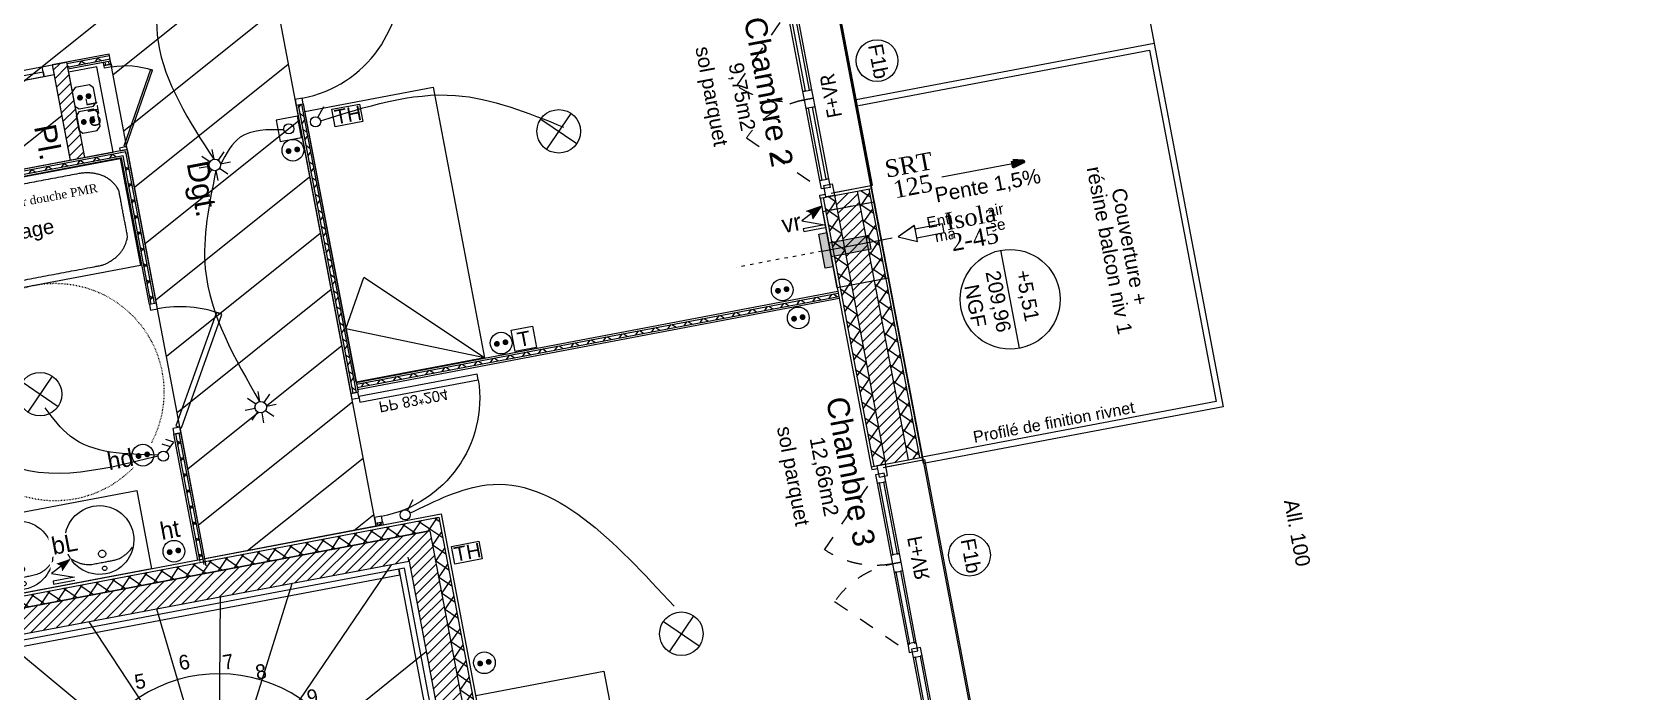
# Model space of a CAD drawing. Header units: centimetres. Extents: x 187368 to 251255, y -383447 to -322514.
# Drawn here: x 203335 to 214397, y -348006 to -343456 of the extents above; entities that cross this region are included whole.
import ezdxf

# ---------------------------------------------------------------- set-up
doc = ezdxf.new("R2010")
doc.units = ezdxf.units.CM
for name, pattern in [('ACAD_ISO03W100', [30, 12, -18]), ('prelem_vmc', [0.222222, 0.111111, -0.111111]), ('prlm_eu-4', [1.574803, 0.984252, -0.19685, 0.19685, -0.19685]), ('Style de ligne -1', [0.41664, 0.20828, -0.20836]), ('Style de ligne -5', [0.20828, 0.069425, -0.138855])]:
    doc.linetypes.add(name, pattern=pattern)
doc.layers.get('0').update_dxf_attribs({"color": 252})
for name, color, linetype in [('3-BAT C-Niveau 2', 252, 'Continuous'), ('prlm-MOD-PB', 123, 'Continuous'), ('prlm-VMC', 93, 'Continuous')]:
    doc.layers.add(name, color=color, linetype=linetype)
doc.layers.add('prlm-ELEC-CFA', color=1, linetype='Continuous', lineweight=25)
doc.layers.add('prlm-ELEC-CFO', color=1, linetype='Continuous', lineweight=25)
doc.layers.add('prlm-ZEROPLOT', color=254, linetype='Continuous', plot=False)
doc.styles.add('Arial', font='arial.ttf', dxfattribs={"height": 100})
doc.styles.add('Century Gothic', font='GOTHIC.TTF')
doc.styles.add('Futura Book', font='')
doc.styles.add('Geneva', font='arial.ttf')
doc.styles.add('Helvetica', font='arial.ttf')
doc.styles.add('Lucida Grande', font='')
doc.styles.add('prlm-elec-cfo', font='comic.ttf', dxfattribs={"height": 12})
doc.styles.add('prlm-vmc', font='pala.ttf', dxfattribs={"height": 14})
doc.styles.get("Standard").update_dxf_attribs({"font": 'isocp.shx', "height": 100})
doc.styles.get('Futura Book').set_extended_font_data('Futura Book')
doc.styles.get('Lucida Grande').set_extended_font_data('Lucida Grande')
pattern_1 = [(325.723595, (66931.62, 115456.28), (45.054865, 66.106423), []), (55.723595, (66931.62, 115456.28), (66.106423, -45.054865), [])]
pattern_2 = [(45, (67117.507, 115456.283), (-31.2347524, 39.0434405), [])]

# ---------------------------------------------------------------- blocks, each defined once
blk = doc.blocks.new('Groupe-146-1')
at = {"linetype": 'Continuous'}
blk.add_circle((14286.1, -46251.9), 14.4, dxfattribs=at)
at = {"insert": (14289.8, -46239.5), "char_height": 10.09, "attachment_point": 1, "rotation": 280.7236, "line_spacing_factor": 0.834288, "style": 'Helvetica'}
blk.add_mtext('F1b', dxfattribs=at)
blk = doc.blocks.new('Groupe-147-1')
at = {"linetype": 'Continuous'}
blk.add_circle((14222.4, -45910.9), 14.4, dxfattribs=at)
at = {"insert": (14226.1, -45898.5), "char_height": 10.09, "attachment_point": 1, "rotation": 280.7236, "line_spacing_factor": 0.834288, "style": 'Helvetica'}
blk.add_mtext('F1b', dxfattribs=at)
blk = doc.blocks.new('Groupe-182-1')
at = {"linetype": 'Continuous'}
blk.add_line((14267.1, -45991.1), (14323.1, -45980.5), dxfattribs=at)
at = {"linetype": 'Continuous', "lineweight": 100, "flags": 128}
blk.add_lwpolyline([(14315.9, -45980), (14323.1, -45980.5), (14316.6, -45983.7)], close=True, dxfattribs=at)
at = {"insert": (14297.7, -45991.9), "char_height": 10.22, "attachment_point": 2, "rotation": 10.7236, "line_spacing_factor": 0.834288, "style": 'Helvetica'}
blk.add_mtext('Pente 1,5%', dxfattribs=at)
blk = doc.blocks.new('Groupe-187-1')
at = {"linetype": 'Continuous'}
blk.add_line((14320.5, -46109.2), (14307.7, -46041.7), dxfattribs=at)
blk.add_circle((14314.1, -46075.5), 34.4, dxfattribs=at)
at = {"insert": (14311, -46076), "char_height": 10.07, "width": 91.684, "attachment_point": 2, "rotation": 280.7236, "line_spacing_factor": 0.962448, "style": 'Arial'}
blk.add_mtext('209,96\\PNGF', dxfattribs=at)
at = {"insert": (14327.8, -46054.6), "char_height": 10.07, "attachment_point": 1, "rotation": 280.7236, "line_spacing_factor": 0.962448, "style": 'Arial'}
blk.add_mtext('+5,51', dxfattribs=at)
blk = doc.blocks.new('FENETRE TYPE 1')
at = {"linetype": 'Style de ligne -1', "ltscale": 50.8}
for p, q in [((48.2, 60.2), (4, 16)), ((84.7, 60), (128.7, 16))]:
    blk.add_line(p, q, dxfattribs=at)
at = {"linetype": 'Continuous'}
blk.add_line((0, 16), (0, 14), dxfattribs=at)
at = {"linetype": 'Continuous', "lineweight": 25, "flags": 128}
for points in [[(-2, 18), (0, 18), (0, 14)], [(192, 18), (190, 18), (190, 14)], [(0, 8), (0, -18), (-2, -18)], [(190, 7.7), (190, -18), (192, -18)]]:
    blk.add_lwpolyline(points, dxfattribs=at)
at = {"linetype": 'Continuous', "flags": 128}
for points in [[(-2, 14), (6, 14), (6, 8), (-2, 8)], [(4, 16), (10, 16), (10, 10), (4, 10)], [(10, 16), (60.5, 16), (60.5, 14.5), (10, 14.5)], [(10, 11.5), (60.5, 11.5), (60.5, 10), (10, 10)], [(60.5, 16), (66.5, 16), (66.5, 10), (60.5, 10)], [(66.5, 16), (72.5, 16), (72.5, 10), (66.5, 10)], [(72.5, 16), (123, 16), (123, 14.5), (72.5, 14.5)], [(72.5, 11.5), (123, 11.5), (123, 10), (72.5, 10)], [(122.7, 16), (128.7, 16), (128.7, 10), (122.7, 10)], [(126.7, 14), (132.7, 14), (132.7, 7.7), (126.7, 7.7)], [(132.7, 14), (184, 14), (184, 12.5), (132.7, 12.5)], [(184, 14), (192.3, 14), (192.3, 7.7), (184, 7.7)], [(184, 13.7), (190, 13.7), (190, 7.7), (184, 7.7)], [(132.7, 9.2), (184, 9.2), (184, 7.7), (132.7, 7.7)]]:
    blk.add_lwpolyline(points, close=True, dxfattribs=at)
blk.add_lwpolyline([(0, 10), (0, -19), (190, -19), (190, 10)], dxfattribs=at)
at = {"linetype": 'Style de ligne -1', "ltscale": 50.8}
for centre, radius, start, end in [((4, 16), 62.5, 360, 45), ((128.7, 16), 62.2, 136.6392, 180)]:
    blk.add_arc(centre, radius, start, end, dxfattribs=at)
at = {"insert": (50.4, 2.8), "char_height": 10.16, "attachment_point": 1, "line_spacing_factor": 0.978845, "style": 'Lucida Grande'}
blk.add_mtext('F+VR ', dxfattribs=at)
blk = doc.blocks.new('Groupe-243-1')
at = {"linetype": 'Continuous', "lineweight": 18}
h = blk.add_hatch(dxfattribs=at)
h.set_pattern_fill('50_BETON', color=256, style=0, pattern_type=2)
h.set_pattern_definition([(45, (0, 0), (2.42534722, -2.64583333), [])])
edge = h.paths.add_edge_path()
edge.add_arc((13769, -46433.7), 15, 0, 360)
at = {"linetype": 'Continuous'}
for p, q in [((13777.4, -46421.3), (13888, -46258.5)), ((13773.5, -46419.3), (13819.5, -46271.4)), ((13769.1, -46418.7), (13770.1, -46280.8)), ((13763.6, -46415.5), (13726.2, -46289.1)), ((13760.8, -46421.2), (13679.6, -46297.9)), ((13757.5, -46424.1), (13619.5, -46309.3)), ((13780.9, -46424.1), (13911.8, -46318.3)), ((13755.2, -46427.9), (13591.2, -46358.7)), ((13782.9, -46428), (13921.9, -46371.8)), ((13754.1, -46432.1), (13601.1, -46416.1)), ((13784, -46432.3), (13931, -46419)), ((13754, -46436.6), (13610.2, -46464.3)), ((13783.7, -46436.7), (13940.4, -46469.2)), ((13771.8, -46448.4), (13796.9, -46581.1)), ((13776, -46447), (13841.9, -46572.5)), ((13780, -46444.8), (13895.5, -46562.4)), ((13782.2, -46440.9), (13953.9, -46534.5)), ((13787.6, -46531.8), (13800.4, -46517.8)), ((13800.4, -46517.8), (13802.4, -46527.6)), ((13805.8, -46537), (13802.4, -46527.6)), ((13787.6, -46531.8), (13805.8, -46537))]:
    blk.add_line(p, q, dxfattribs=at)
at = {"linetype": 'Continuous', "flags": 128}
blk.add_lwpolyline([(13591.6, -46322.8), (13893.6, -46265.6), (13892.9, -46261.6), (13591.5, -46318.7)], dxfattribs=at)
for points in [[(13951.1, -46547.8), (13896.8, -46260.9), (13892.9, -46261.6), (13947.2, -46548.6)], [(13618, -46462.8), (13590.8, -46318.8), (13586.9, -46319.5), (13614.1, -46463.5)], [(13947.2, -46548.6), (13946.4, -46544.6), (13767.9, -46578.4), (13768.7, -46582.3)]]:
    blk.add_lwpolyline(points, close=True, dxfattribs=at)
at = {"linetype": 'Continuous'}
blk.add_circle((13769, -46433.7), 15, dxfattribs=at)
for radius, start, end in [(100, 280.7228, 190.9177), (19, 106.4818, 190.9177), (19, 280.7228, 93.1598), (15, 106.4818, 92.346)]:
    blk.add_arc((13769, -46433.7), radius, start, end, dxfattribs=at)
at = {"attachment_point": 1, "rotation": 10.1129, "line_spacing_factor": 1.026243, "style": 'Century Gothic'}
for s, insert, char_height in [('6', (13740.5, -46321.4), 10.1), ('7', (13770.8, -46321.1), 10.1), ('5', (13710.1, -46334.6), 10.1), ('9', (13828.8, -46345.2), 10.1), ('4', (13687.2, -46354.8), 10.1), ('10', (13847, -46366.7), 10.11), ('3', (13668.2, -46381.2), 10.1), ('11', (13862.4, -46398), 10.11), ('2', (13658.8, -46412), 10.1), ('12', (13869.6, -46429.5), 10.11), ('1', (13657.3, -46442), 10.1), ('13', (13868, -46459), 10.11), ('14', (13852.3, -46489), 10.11), ('15', (13830.2, -46512.9), 10.11), ('16', (13805.7, -46528.3), 10.11), ('17', (13771.8, -46540.3), 10.11)]:
    blk.add_mtext(s, dxfattribs=dict(at, insert=insert, char_height=char_height))
at = {"insert": (13793.4, -46327.9), "char_height": 10.1, "width": 17.303, "attachment_point": 1, "rotation": 10.1129, "line_spacing_factor": 1.026243, "style": 'Century Gothic'}
blk.add_mtext('8', dxfattribs=at)
blk = doc.blocks.new('MTC 125-H3')
at = {"linetype": 'prlm_eu-4', "lineweight": 18, "ltscale": 50.8}
for q in [(0, 25.6), (0, 19.7)]:
    blk.add_line((0, -23.6), q, dxfattribs=at)
at = {"linetype": 'Continuous', "lineweight": 18, "flags": 128}
blk.add_lwpolyline([(3.1, 42.2), (-3.1, 42.2), (-5.6, 42.2), (0, 29.7), (5.6, 42.2)], close=True, dxfattribs=at)
at = {"linetype": 'Continuous', "flags": 128}
blk.add_lwpolyline([(-26.8, 18), (26.8, 18), (26.8, -18), (-26.8, -18)], close=True, dxfattribs=at)
at = {"linetype": 'prelem_vmc', "ltscale": 50.8, "flags": 128}
blk.add_lwpolyline([(-26.8, 18), (26.8, 18), (26.8, -18), (-26.8, -18)], close=True, dxfattribs=at)
at = {"insert": (-9.5, 77.8), "char_height": 7.565, "attachment_point": 2, "rotation": 90, "line_spacing_factor": 0.834288, "style": 'Helvetica'}
blk.add_mtext("Entrée d'air\\P maçonnée", dxfattribs=at)
blk = doc.blocks.new('xi.EA-Ma')
at = {"layer": 'prlm-MOD-PB'}
blk.add_hatch(color=0, dxfattribs=at).paths.add_polyline_path([(-4.7, 0), (-4.7, -28), (4.6, -28), (4.6, 0)])
at = {"layer": 'prlm-VMC', "linetype": 'ByBlock'}
blk.add_hatch(color=0, dxfattribs=at).paths.add_polyline_path([(-12, 5.6), (12, 5.6), (12, 0), (-12, 0)])
at = {"layer": 'prlm-MOD-PB', "color": 0, "linetype": 'ByBlock', "lineweight": -2, "flags": 128}
blk.add_lwpolyline([(-4.7, 0), (-4.7, -28), (4.6, -28), (4.6, 0)], close=True, dxfattribs=at)
at = {"layer": 'prlm-VMC', "color": 0, "linetype": 'ByBlock', "flags": 128}
for points in [[(-12, 5.6), (12, 5.6), (12, 0), (-12, 0)], [(-3.1, -60.2), (-3.1, -79.5), (3.1, -79.5), (3.1, -60.2), (5.6, -60.2), (0, -47.7), (-5.6, -60.2)]]:
    blk.add_lwpolyline(points, close=True, dxfattribs=at)
at = {"layer": 'prlm-ZEROPLOT', "color": 250, "linetype": 'ACAD_ISO03W100', "lineweight": 0, "ltscale": 0.2}
blk.add_lwpolyline([(0, 5.6), (0, 65.6)], dxfattribs=at)
blk = doc.blocks.new('xi.PCHT')
at = {"color": 0, "lineweight": 5}
blk.add_wipeout([(-7.5, -7.5), (7.5, -7.5), (7.5, 7.5), (-7.5, 7.5)], dxfattribs=at).dxf.layer = 'prlm-ELEC-CFO'
at = {"layer": 'prlm-ELEC-CFO', "color": 0, "linetype": 'ByBlock', "lineweight": 5, "const_width": 2}
for points in [[(-4, 0, 1), (-2, 0, 1)], [(2, 0, 1), (4, 0, 1)]]:
    blk.add_lwpolyline(points, format="xyb", close=True, dxfattribs=at)
at = {"layer": 'prlm-ELEC-CFO', "color": 0, "linetype": 'ByBlock', "lineweight": -2}
blk.add_circle((0, 0), 7.5, dxfattribs=at)
blk = doc.blocks.new('xi.PCHD')
at = {"color": 0, "lineweight": 5}
blk.add_wipeout([(-7.5, -7.5), (7.5, -7.5), (7.5, 7.5), (-7.5, 7.5)], dxfattribs=at).dxf.layer = 'prlm-ELEC-CFO'
at = {"layer": 'prlm-ELEC-CFO', "color": 0, "linetype": 'ByBlock', "lineweight": 5, "const_width": 2}
for points in [[(-4, 0, 1), (-2, 0, 1)], [(2, 0, 1), (4, 0, 1)]]:
    blk.add_lwpolyline(points, format="xyb", close=True, dxfattribs=at)
at = {"layer": 'prlm-ELEC-CFO', "color": 0, "linetype": 'ByBlock', "lineweight": -2}
blk.add_circle((0, 0), 7.5, dxfattribs=at)
blk = doc.blocks.new('xi.DA')
at = {"layer": 'prlm-ELEC-CFO', "color": 0}
for points in [[(4, 1.4), (-1.2, 4.3)], [(0.6, -1.7), (7, 4.1), (1.8, 7)]]:
    blk.add_lwpolyline(points, dxfattribs=at)
blk.add_circle((-2, -4), 3.5, dxfattribs=at)
blk = doc.blocks.new('xi.PC')
at = {"color": 0, "lineweight": 5}
blk.add_wipeout([(-7.5, -7.5), (7.5, -7.5), (7.5, 7.5), (-7.5, 7.5)], dxfattribs=at).dxf.layer = 'prlm-ELEC-CFO'
at = {"layer": 'prlm-ELEC-CFO', "color": 0, "linetype": 'ByBlock', "lineweight": 5, "const_width": 2}
for points in [[(-4, 0, 1), (-2, 0, 1)], [(2, 0, 1), (4, 0, 1)]]:
    blk.add_lwpolyline(points, format="xyb", close=True, dxfattribs=at)
at = {"layer": 'prlm-ELEC-CFO', "color": 0, "linetype": 'ByBlock', "lineweight": -2}
blk.add_circle((0, 0), 7.5, dxfattribs=at)
blk = doc.blocks.new('xi.PTCE')
at = {"layer": 'prlm-ELEC-CFO', "color": 0}
for points in [[(-10.6, 10.6), (10.6, -10.6)], [(10.6, 10.6), (-10.6, -10.6)]]:
    blk.add_lwpolyline(points, dxfattribs=at)
at = {"layer": 'prlm-ELEC-CFO', "color": 0, "linetype": 'ByBlock'}
blk.add_circle((0, 0), 15, dxfattribs=at)
blk = doc.blocks.new('xi.BL')
at = {"color": 0, "lineweight": 5}
blk.add_wipeout([(-7.5, -7.5), (7.5, -7.5), (7.5, 7.5), (-7.5, 7.5)], dxfattribs=at).dxf.layer = 'prlm-ELEC-CFO'
at = {"layer": 'prlm-ELEC-CFO', "lineweight": 5}
blk.add_hatch(color=0, dxfattribs=at).paths.add_polyline_path([(-3, 6), (-0.1, 3.7), (0, 0), (7.5, 7.5)])
at = {"layer": 'prlm-ELEC-CFO', "color": 0}
blk.add_lwpolyline([(1, 4.2), (-7.5, 0), (7.5, -5.5), (-7.5, -5.5), (-7.5, -7.5), (7.5, -7.5)], dxfattribs=at)
blk = doc.blocks.new('xi.PCGTL')
at = {"layer": 'prlm-ELEC-CFO', "color": 0, "lineweight": 0}
blk.add_lwpolyline([(-7.5, -5), (-5, -7.5), (5, -7.5), (7.5, -5), (7.5, 5), (5, 7.5), (-5, 7.5), (-7.5, 5)], close=True, dxfattribs=at)
at = {"layer": 'prlm-ELEC-CFO', "color": 0, "linetype": 'ByBlock', "lineweight": 5, "const_width": 2}
for points in [[(-4, 0, 1), (-2, 0, 1)], [(2, 0, 1), (4, 0, 1)]]:
    blk.add_lwpolyline(points, format="xyb", close=True, dxfattribs=at)
blk = doc.blocks.new('xi.BP')
at = {"layer": 'prlm-ELEC-CFO', "color": 0, "flags": 128}
blk.add_lwpolyline([(-7.5, -7.5), (7.5, -7.5), (7.5, 7.5), (-7.5, 7.5)], close=True, dxfattribs=at)
at = {"layer": 'prlm-ELEC-CFO', "color": 0}
blk.add_circle((0, 0), 3.5, dxfattribs=at)
blk = doc.blocks.new('xi.SPOT')
at = {"color": 0, "lineweight": 5}
blk.add_wipeout([(-4, 0), (-2.8, -2.8), (0, -4), (2.8, -2.8), (4, 0), (2.8, 2.8), (0, 4), (-2.8, 2.8)], dxfattribs=at).dxf.layer = 'prlm-ELEC-CFO'
at = {"layer": 'prlm-ELEC-CFO', "color": 0, "linetype": 'ByBlock', "lineweight": -2, "flags": 128}
for points in [[(-10.9, 0), (-4, 0)], [(-7.7, 7.7), (-2.8, 2.8)], [(0, 10.9), (0, 4)], [(7.7, 7.7), (2.8, 2.8)], [(4, 0), (10.9, 0)], [(-2.8, -2.8), (-7.7, -7.7)], [(0, -4), (0, -10.9)], [(2.8, -2.8), (7.7, -7.7)]]:
    blk.add_lwpolyline(points, dxfattribs=at)
at = {"layer": 'prlm-ELEC-CFO', "color": 0, "linetype": 'ByBlock', "lineweight": -2}
blk.add_circle((0, 0), 4, dxfattribs=at)
blk = doc.blocks.new('xi.SA')
at = {"layer": 'prlm-ELEC-CFO', "color": 0}
blk.add_lwpolyline([(0.2, -1.3), (5.5, 5.3)], dxfattribs=at)
blk.add_circle((-2, -4), 3.5, dxfattribs=at)
blk = doc.blocks.new('xi.VR')
at = {"layer": 'prlm-ELEC-CFO', "lineweight": 5}
blk.add_hatch(color=0, dxfattribs=at).paths.add_polyline_path([(-3, 6), (-0.1, 3.7), (0, 0), (7.5, 7.5)])
at = {"layer": 'prlm-ELEC-CFO', "color": 0}
for points in [[(1, 4.2), (-7.5, 0), (7.5, -5.5), (-7.5, -5.5), (-7.5, -7.5), (7.5, -7.5)], [(-3, 6), (7.5, 7.5), (0, 0)]]:
    blk.add_lwpolyline(points, dxfattribs=at)
blk = doc.blocks.new('xi.TEL')
at = {"layer": 'prlm-ELEC-CFA', "color": 0, "linetype": 'ByBlock', "lineweight": -2, "flags": 128}
blk.add_lwpolyline([(-7.5, 7.5), (7.5, 7.5), (7.5, -7.5), (-7.5, -7.5)], close=True, dxfattribs=at)
at = {"layer": 'prlm-ELEC-CFA', "color": 0, "linetype": 'ByBlock', "insert": (0, 0), "char_height": 10, "width": 11.36, "attachment_point": 5}
blk.add_mtext('{\\fVerdana|b0|i0|c0|p34;T}', dxfattribs=at)
blk = doc.blocks.new('Groupe-10-1')
at = {"linetype": 'Continuous', "lineweight": 18}
for p, q in [((13856.5, -46095.9), (13868.9, -46060.4)), ((13951.9, -46115.9), (13868.9, -46060.4)), ((13951.9, -46115.9), (13856.5, -46095.9)), ((13856.5, -46095.9), (13863.5, -46132.8))]:
    blk.add_line(p, q, dxfattribs=at)
at = {"linetype": 'Continuous', "flags": 128}
blk.add_lwpolyline([(13951.9, -46115.9), (13863.5, -46132.7), (13828.1, -45946), (13916.5, -45929.2)], close=True, dxfattribs=at)
blk = doc.blocks.new('PORTE 83_204')
at = {"linetype": 'Continuous', "flags": 128}
for points in [[(38.5, 2.5), (38.5, 85.5), (42.5, 85.5), (42.5, 2.5)], [(-45.5, 2.5), (-41.5, 2.5), (-41.5, -2.5), (-45.5, -2.5)], [(41.5, 2.5), (45.5, 2.5), (45.5, -2.5), (41.5, -2.5)]]:
    blk.add_lwpolyline(points, close=True, dxfattribs=at)
at = {"linetype": 'Continuous'}
blk.add_arc((41.5, 2.5), 83.1, 92.0697, 180, dxfattribs=at)
at = {"insert": (28.9, 14.8), "char_height": 7.55, "attachment_point": 1, "rotation": 90, "line_spacing_factor": 0.962448, "style": 'Futura Book'}
blk.add_mtext('PP 83*204', dxfattribs=at)
blk = doc.blocks.new('Groupe-11-1')
at = {"linetype": 'Continuous', "flags": 128}
for points in [[(13476.9, -45947.4), (13654.1, -45913.8), (13655.4, -45920.7), (13478.2, -45954.3)], [(13566.4, -45934), (13647.9, -45918.6), (13648.6, -45922), (13567, -45937.5)], [(13647.3, -45915.1), (13654.1, -45913.8), (13655.4, -45920.7), (13648.6, -45922)], [(13483.7, -45946.1), (13565.7, -45930.6), (13566.3, -45934), (13484.4, -45949.6)], [(13476.9, -45947.4), (13483.7, -45946.1), (13485, -45953), (13478.2, -45954.3)]]:
    blk.add_lwpolyline(points, close=True, dxfattribs=at)
blk = doc.blocks.new('xi.gtl')
at = {"linetype": 'Continuous', "flags": 128}
for points in [[(2.8, 23), (2, 24.3), (50.5, 52.3), (51.3, 51)], [(0, 25), (2, 25), (2, 20), (0, 20)], [(60, 25), (58, 25), (58, 20), (60, 20)], [(0, 15), (60, 15), (60, -5), (0, -5)]]:
    blk.add_lwpolyline(points, close=True, dxfattribs=at)
at = {"linetype": 'Continuous'}
blk.add_arc((2, 24.3), 56, 0.6678, 30, dxfattribs=at)
at = {"insert": (19.5, 10.7), "char_height": 7.57, "attachment_point": 1, "line_spacing_factor": 0.834288, "style": 'Helvetica'}
blk.add_mtext('GTL', dxfattribs=at)
at = {"flags": 1}
blk.add_attdef('GTL', (0, -5), '', height=0.018, dxfattribs=at)
blk = doc.blocks.new('Sol parquet')
at = {"insert": (0, -0.8), "char_height": 10.087, "attachment_point": 2, "line_spacing_factor": 0.834288, "style": 'Helvetica'}
blk.add_mtext('sol parquet', dxfattribs=at)
blk = doc.blocks.new('Sol carrelage')
at = {"insert": (0, -0.8), "char_height": 10.087, "attachment_point": 2, "line_spacing_factor": 0.834288, "style": 'Helvetica'}
blk.add_mtext('sol carrelage', dxfattribs=at)
blk = doc.blocks.new('Groupe-19-1')
at = {"linetype": 'Continuous', "lineweight": 18}
for p, q in [((13974.4, -46498.5), (13986.8, -46463)), ((14069.8, -46518.6), (13986.7, -46463.1)), ((14069.8, -46518.6), (13974.4, -46498.5)), ((13974.4, -46498.5), (13981.4, -46535.4))]:
    blk.add_line(p, q, dxfattribs=at)
at = {"linetype": 'Continuous', "lineweight": 18, "flags": 128}
blk.add_lwpolyline([(14069.8, -46518.6), (13981.4, -46535.4), (13945.9, -46348.7), (14034.3, -46331.9)], close=True, dxfattribs=at)
blk = doc.blocks.new('Baignoire 175x75')
at = {"linetype": 'Continuous', "lineweight": 18, "flags": 128}
blk.add_lwpolyline([(0, 0), (170, 0), (170, -75), (0, -75)], close=True, dxfattribs=at)
at = {"linetype": 'Continuous', "lineweight": 18}
blk.add_ellipse((12.5, -37), major_axis=(2.5, 0), ratio=1, dxfattribs=at)
blk.add_open_spline([(140.1, -5), (146.8, -5), (158.3, -10.3), (165, -19.6), (165, -37.5), (165, -55.4), (158.3, -64.7), (146.8, -70), (85, -70), (23.2, -70), (11.7, -64.7), (5, -55.4), (5, -37.5), (5, -19.6), (11.7, -10.3), (23.2, -5), (83.3, -5), (140.1, -5)], degree=2, knots=[0, 0, 0, 0.017264, 0.034528, 0.051791, 0.150116, 0.16738, 0.184644, 0.201908, 0.504316, 0.52158, 0.538843, 0.556107, 0.654432, 0.671696, 0.68896, 0.706224, 1, 1, 1], dxfattribs=at)
blk = doc.blocks.new('Groupe-22-1')
at = {"linetype": 'Continuous', "flags": 128}
blk.add_lwpolyline([(13722.6, -46261.3), (13604.7, -46283.7), (13594.5, -46229.6), (13712.4, -46207.3)], close=True, dxfattribs=at)
at = {"linetype": 'Continuous'}
for centre, major_axis in [((13686.7, -46241.5), (4.4, -23.3)), ((13630.9, -46252.1), (4.4, -23.3)), ((13688.6, -46251), (-2.46, -0.47)), ((13632.6, -46261.6), (2.46, 0.47)), ((13690.3, -46261), (-1.47, -0.28)), ((13634.7, -46271.6), (1.47, 0.28))]:
    blk.add_ellipse(centre, major_axis=major_axis, ratio=1, dxfattribs=at)
for points in [[(13667.3, -46254.5), (13674.8, -46259.5), (13690.2, -46256.7), (13703.4, -46254.1), (13709.5, -46246.5)], [(13653.7, -46257.1), (13648.5, -46264.5), (13633.2, -46267.5), (13619.9, -46269.9), (13611.5, -46265.1)]]:
    blk.add_open_spline(points, degree=2, dxfattribs=at)

msp = doc.modelspace()

# ---------------------------------------------------------------- hatches: boundary and pattern name
at = {"linetype": 'Continuous', "lineweight": 18}
h = msp.add_hatch(dxfattribs=at)
h.set_pattern_fill('BA 13', color=256, scale=10, style=0, pattern_type=2)
h.set_pattern_definition([(218.65981, (66931.62, 115456.3), (-199.24783, 287.75041), [])])
h.paths.add_polyline_path([(204000, -341924.6), (204741.4, -341784.2), (205703.4, -346864), (204524.4, -347087.2), (203865.6, -343607.5), (203473.1, -343682.1), (203597.6, -344340.4), (201824.4, -344676), (201695.2, -343994), (201694.3, -343994.6), (201619.9, -343601.5), (201619.8, -343601.1), (201694.3, -343994.2), (201619.8, -343601.1), (201619.8, -343601.1), (201141.6, -341075.9), (202510.9, -340816.6), (202756.2, -342112.6), (202366.2, -342186.4), (202375.5, -342235.6), (202814.6, -342152.4), (202464.1, -340314.4), (203652.1, -340089.4)])
at = {"linetype": 'Continuous'}
h = msp.add_hatch(dxfattribs=at)
h.set_pattern_fill('MURS MACONNERIE-2', color=256, scale=10, style=0, pattern_type=2)
h.set_pattern_definition([(45, (67117.507, 115456.283), (-31.2347524, 39.0434405), [])])
h.paths.add_polyline_path([(203571.3, -343663.2), (203473, -343681.8), (203597.6, -344340.1), (203695.9, -344321.6)])
h = msp.add_hatch(dxfattribs=at)
h.set_pattern_fill('02_ISOLANT', color=256, scale=10, angle=-169.28361, style=0, pattern_type=2)
h.set_pattern_definition([(235.716392, (66931.62, 115456.28), (66.100758, -45.063175), []), (325.716392, (66931.62, 115456.28), (-45.063175, -66.100758), [])])
h.paths.add_polyline_path([(203873, -343643.8), (203868.5, -343620.2), (203574.7, -343675.8), (203579.2, -343699.4)])
h = msp.add_hatch(dxfattribs=at)
h.set_pattern_fill('02_ISOLANT', color=256, scale=10, angle=100.72359, style=0, pattern_type=2)
h.set_pattern_definition([(145.723595, (66931.62, 115456.28), (-45.054865, -66.106423), []), (235.723595, (66931.62, 115456.28), (-66.106423, 45.054865), [])])
h.paths.add_polyline_path([(203842.8, -343683.1), (203866.3, -343678.6), (203862.6, -343659), (203839.1, -343663.5)])
h = msp.add_hatch(dxfattribs=at)
h.set_pattern_fill('02_ISOLANT', color=256, scale=10, angle=-79.27281, style=0, pattern_type=2)
h.set_pattern_definition([(325.72719, (66931.62, 115456.28), (45.050717, 66.10925), []), (55.72719, (66931.62, 115456.28), (66.10925, -45.050717), [])])
h.paths.add_polyline_path([(205190.3, -343953.2), (205166.8, -343957.7), (205543.6, -345946.7), (205567.1, -345942.2)])
h = msp.add_hatch(dxfattribs=at)
h.set_pattern_fill('02_ISOLANT', color=256, scale=10, angle=-169.27281, style=0, pattern_type=2)
h.set_pattern_definition([(235.72719, (66931.62, 115456.28), (66.10925, -45.050717), []), (325.72719, (66931.62, 115456.28), (-45.050717, -66.10925), [])])
h.paths.add_polyline_path([(203961.6, -344308.9), (203980.7, -344280.8), (201827.3, -344688.8), (201831.8, -344712.3)])
h = msp.add_hatch(dxfattribs=at)
h.set_pattern_fill('02_ISOLANT', color=256, scale=10, angle=100.72359, style=0, pattern_type=2)
h.set_pattern_definition([(145.723595, (66931.62, 115456.28), (-45.054865, -66.106423), []), (235.723595, (66931.62, 115456.28), (-66.106423, 45.054865), [])])
h.paths.add_polyline_path([(204155.5, -345332.7), (204179, -345328.2), (203980.7, -344280.8), (203961.6, -344308.9)])
h = msp.add_hatch(dxfattribs=at)
h.set_pattern_fill('02_ISOLANT', color=256, scale=10, angle=10.72719, style=0, pattern_type=2)
h.set_pattern_definition([(55.72719, (66931.62, 115456.28), (-66.10925, 45.050717), []), (145.72719, (66931.62, 115456.28), (45.050717, 66.10925), [])])
h.paths.add_polyline_path([(205569.4, -345884.2), (205573.8, -345907.8), (208893.2, -345279), (208888.7, -345255.4)])
h = msp.add_hatch(dxfattribs=at)
h.set_pattern_fill('02_ISOLANT', color=256, scale=10, angle=100.72359, style=0, pattern_type=2)
h.set_pattern_definition([(145.723595, (66931.62, 115456.28), (-45.054865, -66.106423), []), (235.723595, (66931.62, 115456.28), (-66.106423, 45.054865), [])])
h.paths.add_polyline_path([(204491.5, -347107.4), (204519.6, -347126.5), (204348.4, -346222.3), (204324.8, -346226.8)])
h = msp.add_hatch(dxfattribs=at)
h.set_pattern_fill('02_ISOLANT', color=256, scale=10, angle=-79.27281, style=0, pattern_type=2)
h.set_pattern_definition([(325.72719, (66931.62, 115456.28), (45.050717, 66.10925), []), (55.72719, (66931.62, 115456.28), (66.10925, -45.050717), [])])
h.paths.add_polyline_path([(205736.5, -346836.3), (205712.9, -346840.8), (205716.7, -346860.4), (205740.2, -346856)])
at = {"layer": '3-BAT C-Niveau 2', "linetype": 'Continuous'}
h = msp.add_hatch(dxfattribs=at)
h.set_pattern_fill('02_ISOLANT', color=256, scale=10, angle=-79.27641, style=0, pattern_type=2)
h.set_pattern_definition(pattern_1)
h.paths.add_polyline_path([(208862.4, -344582.1), (208783.8, -344597), (209134.6, -346449.7), (209213.2, -346434.8)])
h = msp.add_hatch(dxfattribs=at)
h.set_pattern_fill('MURS MACONNERIE-2', color=256, scale=10, style=0, pattern_type=2)
h.set_pattern_definition(pattern_2)
h.paths.add_polyline_path([(209019.6, -344552.3), (208862.4, -344582.1), (209213.2, -346434.8), (209370.4, -346405)])
h = msp.add_hatch(dxfattribs=at)
h.set_pattern_fill('02_ISOLANT', color=256, scale=10, angle=-79.27641, style=0, pattern_type=2)
h.set_pattern_definition(pattern_1)
h.paths.add_polyline_path([(209098.2, -344537.4), (209019.6, -344552.3), (209370.4, -346405), (209449, -346390.1)])
h = msp.add_hatch(dxfattribs=at)
h.set_pattern_fill('02_ISOLANT', color=256, scale=10, angle=10.72359, style=0, pattern_type=2)
h.set_pattern_definition([(55.723595, (66931.62, 115456.28), (-66.106423, 45.054865), []), (145.723595, (66931.62, 115456.28), (45.054865, 66.106423), [])])
h.paths.add_polyline_path([(202962.8, -347403.3), (202977.7, -347481.9), (206073.9, -346895.6), (206137.6, -346802.1)])
h = msp.add_hatch(dxfattribs=at)
h.set_pattern_fill('02_ISOLANT', color=256, scale=10, angle=-79.27641, style=0, pattern_type=2)
h.set_pattern_definition([(325.723595, (66931.62, 115456.28), (45.054865, 66.106423), []), (55.723595, (66931.62, 115456.28), (66.106423, -45.054865), [])])
h.paths.add_polyline_path([(206137.6, -346802.1), (206073.9, -346895.6), (206665.6, -350020), (206729.3, -349926.5)])
h = msp.add_hatch(dxfattribs=at)
h.set_pattern_fill('MURS MACONNERIE-2', color=256, scale=10, style=0, pattern_type=2)
h.set_pattern_definition(pattern_2)
h.paths.add_polyline_path([(205931.7, -347105.7), (206075.1, -346895.3), (202710.6, -347532.5), (202744.1, -347709.4)])
h = msp.add_hatch(dxfattribs=at)
h.set_pattern_fill('MURS MACONNERIE-2', color=256, scale=10, style=0, pattern_type=2)
h.set_pattern_definition(pattern_2)
h.paths.add_polyline_path([(206075.1, -346895.3), (205931.7, -347105.7), (206490.7, -350057.4), (206667.5, -350023.9)])

# ---------------------------------------------------------------- linework, layer by layer
at = {"linetype": 'Continuous'}
for p, q in [((203473, -343681.8), (203571.3, -343663.2)), ((203473, -343681.8), (203597.6, -344340.1)), ((203571.3, -343663.2), (203695.9, -344321.6)), ((203868.5, -343620.2), (203574.7, -343675.8)), ((203868.5, -343620.2), (203574.7, -343675.8)), ((203873, -343643.8), (203579.2, -343699.4)), ((203873, -343643.8), (203579.2, -343699.4)), ((203875.4, -343656.6), (203581.6, -343712.2)), ((203830, -343685.5), (203826.3, -343665.9)), ((203842.8, -343683.1), (203839.1, -343663.5)), ((203842.8, -343683.1), (203839.1, -343663.5)), ((203866.3, -343678.6), (203862.6, -343659)), ((203866.3, -343678.6), (203862.6, -343659)), ((205195.7, -343911.5), (205146.5, -343920.8)), ((205146.5, -343920.8), (205154, -343960.1)), ((205203.1, -343950.8), (205195.7, -343911.5)), ((205154, -343960.1), (205203.1, -343950.8)), ((205166.8, -343957.7), (205543.6, -345946.7)), ((205166.8, -343957.7), (205543.6, -345946.7)), ((205190.3, -343953.2), (205567.1, -345942.2)), ((205190.3, -343953.2), (205567.1, -345942.2)), ((205203.1, -343950.8), (205579.9, -345939.8)), ((203980.7, -344280.8), (201827.3, -344688.8)), ((203980.7, -344280.8), (201827.3, -344688.8)), ((203961.6, -344308.9), (201831.8, -344712.3)), ((203961.6, -344308.9), (201831.8, -344712.3)), ((203951.2, -344324), (201834.2, -344725.1)), ((203597.6, -344340.1), (203695.9, -344321.6)), ((204142.7, -345335.1), (203951.2, -344324)), ((204155.5, -345332.7), (203961.6, -344308.9)), ((204155.5, -345332.7), (203961.6, -344308.9)), ((204179, -345328.2), (203980.7, -344280.8)), ((204179, -345328.2), (203980.7, -344280.8)), ((205567, -345871.5), (208886.3, -345242.6)), ((205569.4, -345884.2), (208888.7, -345255.4)), ((205569.4, -345884.2), (208888.7, -345255.4)), ((204191.8, -345325.8), (204142.7, -345335.1)), ((204142.7, -345335.1), (204150.1, -345374.4)), ((204150.1, -345374.4), (204199.3, -345365.1)), ((204199.3, -345365.1), (204191.8, -345325.8)), ((205573.8, -345907.8), (208893.2, -345279)), ((205573.8, -345907.8), (208893.2, -345279)), ((204604.8, -345389), (204325.5, -346170.5)), ((204363.1, -346184), (204642.5, -345402.4)), ((204642.5, -345402.4), (204604.8, -345389)), ((204353.7, -346180.6), (204304.6, -346189.9)), ((204304.6, -346189.9), (204312, -346229.2)), ((204312, -346229.2), (204361.1, -346219.9)), ((204476.3, -347097), (204312, -346229.2)), ((204491.5, -347107.4), (204324.8, -346226.8)), ((204491.5, -347107.4), (204324.8, -346226.8)), ((204325.5, -346170.5), (204363.1, -346184)), ((204519.6, -347126.5), (204348.4, -346222.3)), ((204519.6, -347126.5), (204348.4, -346222.3)), ((204361.1, -346219.9), (204353.7, -346180.6)), ((205712.9, -346840.8), (205716.7, -346860.4)), ((205712.9, -346840.8), (205716.7, -346860.4)), ((205736.5, -346836.3), (205740.2, -346856)), ((205736.5, -346836.3), (205740.2, -346856)), ((205749.3, -346833.9), (205753, -346853.5))]:
    msp.add_line(p, q, dxfattribs=at)
at = {"linetype": 'Continuous', "lineweight": 18}
for p, q in [((203473, -343681.8), (203597.6, -344340.1)), ((203571.3, -343663.2), (203695.9, -344321.6))]:
    msp.add_line(p, q, dxfattribs=at)
at = {"linetype": 'Continuous', "lineweight": 25}
for p, q in [((203866.1, -343607.4), (203572.3, -343663.1)), ((203825.3, -343666.1), (203581.6, -343712.2)), ((203830, -343685.5), (203826.3, -343665.9)), ((203879.1, -343676.2), (203830, -343685.5)), ((203875.4, -343656.6), (203874.4, -343656.8)), ((203879.1, -343676.2), (203875.4, -343656.6)), ((205154, -343960.1), (205203.1, -343950.8)), ((205154, -343960.1), (205530.8, -345949.1)), ((205203.1, -343950.8), (205567, -345871.5)), ((203991, -344265.6), (201824.9, -344676)), ((203951.2, -344324), (201834.2, -344725.1)), ((204142.7, -345335.1), (203951.2, -344324)), ((204191.8, -345325.8), (203991, -344265.6)), ((205567, -345871.5), (208886.3, -345242.6)), ((204191.8, -345325.8), (204142.7, -345335.1)), ((205576.3, -345920.6), (208895.6, -345291.8)), ((205576.3, -345920.6), (205579.9, -345939.8)), ((205530.8, -345949.1), (205579.9, -345939.8)), ((204361.1, -346219.9), (204312, -346229.2)), ((204336.8, -346360), (204312, -346229.2)), ((204534.8, -347136.8), (204361.1, -346219.9)), ((204476.3, -347097), (204346.1, -346409.1)), ((205700.2, -346843.2), (205749.3, -346833.9)), ((205700.2, -346843.2), (205703.9, -346862.8)), ((205749.3, -346833.9), (205753, -346853.5))]:
    msp.add_line(p, q, dxfattribs=at)
at = {"linetype": 'Continuous', "flags": 128}
msp.add_lwpolyline([(204000, -341924.6), (204741.4, -341784.2), (205703.4, -346864), (204524.4, -347087.2), (203865.6, -343607.5), (203473.1, -343682.1), (203597.6, -344340.4), (201824.4, -344676), (201695.2, -343994), (201694.3, -343994.6), (201619.9, -343601.5), (201619.8, -343601.1), (201694.3, -343994.2), (201619.8, -343601.1), (201619.8, -343601.1), (201141.6, -341075.9), (202510.9, -340816.6), (202756.2, -342112.6), (202366.2, -342186.4), (202375.5, -342235.6), (202814.6, -342152.4), (202464.1, -340314.4), (203652.1, -340089.4)], close=True, dxfattribs=at)
at = {"linetype": 'Style de ligne -5', "ltscale": 50.8}
msp.add_circle((203492.7, -345938.4), 750, dxfattribs=at)
at = {"linetype": 'Continuous'}
for centre, start, end in [((205041.2, -343096), 280.72719, 8.6575), ((204353.7, -346180.6), 69.64047, 100.72359)]:
    msp.add_arc(centre, 830.5, start, end, dxfattribs=at)
at = {"layer": '3-BAT C-Niveau 2', "linetype": 'Continuous'}
for p, q in [((211065.6, -343533.8), (209012.3, -343922.6)), ((209019.6, -344552.3), (209370.4, -346405)), ((209098.2, -344537.4), (209449, -346390.1)), ((209117.8, -344533.7), (209468.7, -346386.4)), ((208764.1, -344600.7), (209115, -346453.4)), ((208783.8, -344597), (209134.6, -346449.7)), ((202959.1, -347383.7), (206153.6, -346778.7)), ((202962.8, -347403.3), (206137.6, -346802.1)), ((206137.6, -346802.1), (206729.3, -349926.5)), ((206153.6, -346778.7), (206745.3, -349903.2)), ((202977.7, -347481.9), (206073.9, -346895.6)), ((206073.9, -346895.6), (206665.6, -350020))]:
    msp.add_line(p, q, dxfattribs=at)
at = {"layer": '3-BAT C-Niveau 2', "linetype": 'Continuous', "lineweight": 25}
for p, q in [((208764.1, -344600.7), (209117.8, -344533.7)), ((208862.4, -344582.1), (209213.2, -346434.8)), ((209019.6, -344552.3), (209370.4, -346405)), ((209117.8, -344533.7), (209468.7, -346386.4)), ((208764.1, -344600.7), (209115, -346453.4)), ((209115, -346453.4), (209468.7, -346386.4)), ((202959.1, -347383.7), (206153.6, -346778.7)), ((206153.6, -346778.7), (206745.3, -349903.2)), ((206075.1, -346895.3), (202710.6, -347532.5)), ((206075.1, -346895.3), (202710.6, -347532.5)), ((202977.7, -347481.9), (206073.9, -346895.6)), ((206073.9, -346895.6), (206665.6, -350020)), ((206075.1, -346895.3), (206667.5, -350023.9)), ((206075.1, -346895.3), (206667.5, -350023.9)), ((205931.7, -347105.7), (202744.1, -347709.4)), ((205931.7, -347105.7), (202744.1, -347709.4)), ((205931.7, -347105.7), (205926.2, -347076.3)), ((205931.7, -347105.7), (206490.7, -350057.4)), ((205959.6, -347253.2), (206490.7, -350057.4))]:
    msp.add_line(p, q, dxfattribs=at)
at = {"layer": '3-BAT C-Niveau 2', "linetype": 'Continuous', "flags": 128}
msp.add_lwpolyline([(210730.7, -341765.2), (211540.1, -346039.2), (209476.8, -346430), (208667.4, -342156)], close=True, dxfattribs=at)
msp.add_lwpolyline([(209026.8, -343961.6), (211033, -343581.6), (211491.8, -346004.2), (209466.4, -346387.7)], dxfattribs=at)
at = {"layer": 'prlm-ELEC-CFO'}
for points in [[(205399.9, -343988), (205589.8, -343952), (205612.8, -344073.7), (205422.9, -344109.6)], [(206223.1, -347003.4), (206413, -346967.5), (206436, -347089.1), (206246.1, -347125.1)]]:
    msp.add_lwpolyline(points, close=True, dxfattribs=at)
at = {"layer": 'prlm-ELEC-CFO', "lineweight": 13}
for points in [[(204284.5, -342741.1), (204202.8, -343522.2), (204586, -344332.8)], [(205322.1, -344068.7), (206251.2, -343892.7), (206995.4, -344111)], [(204600.9, -344411.4), (204527.9, -345088.9), (204902.3, -346003.1)], [(205937.5, -346772.9), (206467.1, -346578.3), (207757.2, -347415.7)]]:
    msp.add_spline(points, degree=3, dxfattribs=at)

# ---------------------------------------------------------------- block references
at = {"yscale": 10, "zscale": 10}
for name, p, xscale, rotation in [('Sol parquet', (208075.3, -343887), 10, 280.7235947438887), ('xi.gtl', (203745.1, -344312.2), -10, 280.7163675332772), ('Baignoire 175x75', (202271.3, -344643.1), 10, 10.69395120265407), ('Sol carrelage', (203077.7, -344809), 10, 10.72359474382018), ('PORTE 83_204', (205640, -346391.5), -10, 280.7271894877649), ('Sol parquet', (208637.4, -346505.9), 10, 280.7235947438887)]:
    msp.add_blockref(name, p, dxfattribs=dict(at, xscale=xscale, rotation=rotation))
at = {"xscale": 10, "yscale": 10, "zscale": 10}
for name in ['Groupe-11-1', 'Groupe-10-1', 'Groupe-22-1', 'Groupe-19-1']:
    msp.add_blockref(name, (66931.6, 115456.3), dxfattribs=at)
at = {"layer": '3-BAT C-Niveau 2', "yscale": 10, "zscale": 10}
for name, p, xscale, rotation in [('FENETRE TYPE 1', (208937.3, -344547.5), 10, 100.7235947438885), ('MTC 125-H3', (209008.5, -344922.7), 10, 280.7235947438905), ('FENETRE TYPE 1', (209295.6, -346439.6), -10, 100.7235947438884)]:
    msp.add_blockref(name, p, dxfattribs=dict(at, xscale=xscale, rotation=rotation))
at = {"layer": '3-BAT C-Niveau 2', "xscale": 10, "yscale": 10, "zscale": 10}
for name in ['Groupe-147-1', 'Groupe-182-1', 'Groupe-187-1', 'Groupe-146-1', 'Groupe-243-1']:
    msp.add_blockref(name, (66931.6, 115456.3), dxfattribs=at)
at = {"layer": 'prlm-ELEC-CFA', "xscale": 10, "yscale": 10, "zscale": 10, "rotation": 10.72360141139323}
msp.add_blockref('xi.TEL', (206722.3, -345571), dxfattribs=at)
at = {"layer": 'prlm-ELEC-CFO', "xscale": 10, "yscale": 10, "zscale": 10, "rotation": 10.72360141139323}
for name, p in [('xi.PCGTL', (203694.2, -343903)), ('xi.PCGTL', (203720.3, -344070.3)), ('xi.SA', (205299.9, -344032.2)), ('xi.PTCE', (206962.7, -344140.4)), ('xi.PTCE', (203389.6, -345952.9)), ('xi.SA', (205916.9, -346742)), ('xi.PTCE', (207807.4, -347604.7))]:
    msp.add_blockref(name, p, dxfattribs=at)
at = {"layer": 'prlm-VMC', "xscale": 10, "yscale": 10, "zscale": 10, "rotation": 100.7235947437482}
msp.add_blockref('xi.EA-Ma', (208831.5, -344956.6), dxfattribs=at)

# ---------------------------------------------------------------- texts
at = {"attachment_point": 2, "rotation": 280.72359, "line_spacing_factor": 0.834288, "style": 'Helvetica'}
for s, insert, char_height in [('Chambre 2\\P{\\H0.6752x;9,75m2}\\P', (208483.6, -343853.2), 151.309), ('Pl.\\P', (203518.7, -344200.4), 151.31), ('Dgt.', (204583.1, -344522.3), 151.31), ('Chambre 3\\P{\\H0.6752x;12,66m2}\\P', (209049.5, -346472.2), 151.309)]:
    msp.add_mtext(s, dxfattribs=dict(at, insert=insert, char_height=char_height))
at = {"layer": '3-BAT C-Niveau 2', "attachment_point": 2}
for s, insert, char_height, width, rotation, line_spacing_factor, style in [('Couverture + résine balcon niv 1', (210945.2, -344925.2), 100.872, 1233.914, 280.72359, 0.834288, 'Helvetica'), ('Profilé de finition rivnet ', (210366.1, -346106), 79.926, 1935.292, 10.65374, 1.060906, 'Geneva')]:
    msp.add_mtext(s, dxfattribs=dict(at, insert=insert, char_height=char_height, width=width, rotation=rotation, line_spacing_factor=line_spacing_factor, style=style))
at = {"layer": '3-BAT C-Niveau 2', "insert": (212056.9, -346669.4), "char_height": 100.54, "attachment_point": 1, "rotation": 280.72359, "line_spacing_factor": 0.834288, "style": 'Helvetica'}
msp.add_mtext('All. 100', dxfattribs=at)
at = {"layer": 'prlm-ELEC-CFO', "lineweight": 30, "style": 'Arial'}
for p in [(205428.7, -344093.6), (206251.8, -347109)]:
    msp.add_text('TH', height=100, rotation=10.7236, dxfattribs=at).set_placement(p)
at = {"layer": 'prlm-MOD-PB', "insert": (202679.3, -344708.3), "char_height": 60, "width": 1403.781, "attachment_point": 1, "rotation": 10.7236, "style": 'prlm-vmc'}
msp.add_mtext('Réservation pour douche PMR', dxfattribs=at)

# ---------------------------------------------------------------- next in the draw order: texts
at = {"layer": 'prlm-VMC', "insert": (209362.8, -344312.3), "char_height": 120, "width": 236.74, "attachment_point": 2, "rotation": 10.7236, "line_spacing_factor": 0.75, "style": 'prlm-vmc', "bg_fill": 3, "box_fill_scale": 1.1, "bg_fill_color": 256, "bg_fill_transparency": 0}
msp.add_mtext('SRT 125', dxfattribs=at)
at = {"layer": 'prlm-VMC', "linetype": 'ByBlock', "lineweight": -2, "insert": (209788.8, -344672.2), "char_height": 120, "width": 236.74, "attachment_point": 2, "rotation": 10.7236, "line_spacing_factor": 0.75, "style": 'prlm-vmc', "bg_fill": 3, "box_fill_scale": 1.1, "bg_fill_color": 256, "bg_fill_transparency": 0}
msp.add_mtext('Isola\\P2-45', dxfattribs=at)

# ---------------------------------------------------------------- next in the draw order: linework, layer by layer
at = {"layer": 'prlm-ZEROPLOT'}
msp.add_lwpolyline([(191077.7, -335262.5), (199828.6, -333605.3), (200423.4, -336745.9), (207392.9, -335424.9), (215009.4, -375643), (207669.7, -377033), (207331.9, -375275.1), (198955.6, -376861.4)], close=True, dxfattribs=at)

# ---------------------------------------------------------------- next in the draw order: block references
at = {"layer": 'prlm-ELEC-CFO', "xscale": 10, "yscale": 10, "zscale": 10, "rotation": 10.72360141139323}
for name, p in [('xi.PC', (205131.4, -344270.9)), ('xi.PC', (208613.4, -345427)), ('xi.PC', (206566.1, -345600.6)), ('xi.SPOT', (204909.7, -346042.4)), ('xi.PC', (206450.8, -347804.6))]:
    msp.add_blockref(name, p, dxfattribs=at)

# ---------------------------------------------------------------- next in the draw order: texts
at = {"layer": 'prlm-ELEC-CFO', "lineweight": 20, "char_height": 120, "attachment_point": 5, "rotation": 10.7236, "line_spacing_factor": 0.8, "style": 'prlm-elec-cfo', "bg_fill": 3, "box_fill_scale": 1.1, "bg_fill_color": 256, "bg_fill_transparency": 0}
for s, insert in [('vr', (208565.9, -344771.7)), ('hd', (203942.2, -346403.1)), ('ht', (204283.9, -346888)), ('bL', (203558, -346986.7))]:
    msp.add_mtext(s, dxfattribs=dict(at, insert=insert))

# ---------------------------------------------------------------- next in the draw order: linework, layer by layer
at = {"layer": 'prlm-ELEC-CFO', "lineweight": 13}
msp.add_spline([(205069, -344129.4), (204768.5, -344181.4), (204633.1, -344367.2)], degree=3, dxfattribs=at)

# ---------------------------------------------------------------- next in the draw order: block references
at = {"layer": 'prlm-ELEC-CFO', "xscale": 10, "yscale": 10, "zscale": 10, "rotation": 10.72360141139323}
for name, p in [('xi.BP', (205103.5, -344123.5)), ('xi.VR', (208710.5, -344744.3)), ('xi.PC', (208502.8, -345234.1)), ('xi.PCHD', (204097.8, -346373.7)), ('xi.PCHT', (204312, -347036.1)), ('xi.BL', (203542.5, -347174.7))]:
    msp.add_blockref(name, p, dxfattribs=at)

# ---------------------------------------------------------------- next in the draw order: linework, layer by layer
at = {"layer": 'prlm-ELEC-CFO', "lineweight": 13}
for points in [[(204204.5, -346372.4), (203597.4, -346242.5), (203425.6, -346048)], [(204203.7, -346379.7), (203052.7, -346377.2), (202812.3, -346217.9), (202287.5, -346291.5)]]:
    msp.add_spline(points, degree=3, dxfattribs=at)

# ---------------------------------------------------------------- next in the draw order: block references
at = {"layer": 'prlm-ELEC-CFO', "xscale": 10, "yscale": 10, "zscale": 10, "rotation": 10.72360141139323}
for name, p in [('xi.SPOT', (204593.4, -344372.1)), ('xi.DA', (204250.9, -346336.7))]:
    msp.add_blockref(name, p, dxfattribs=at)

doc.saveas('drawing.dxf')
